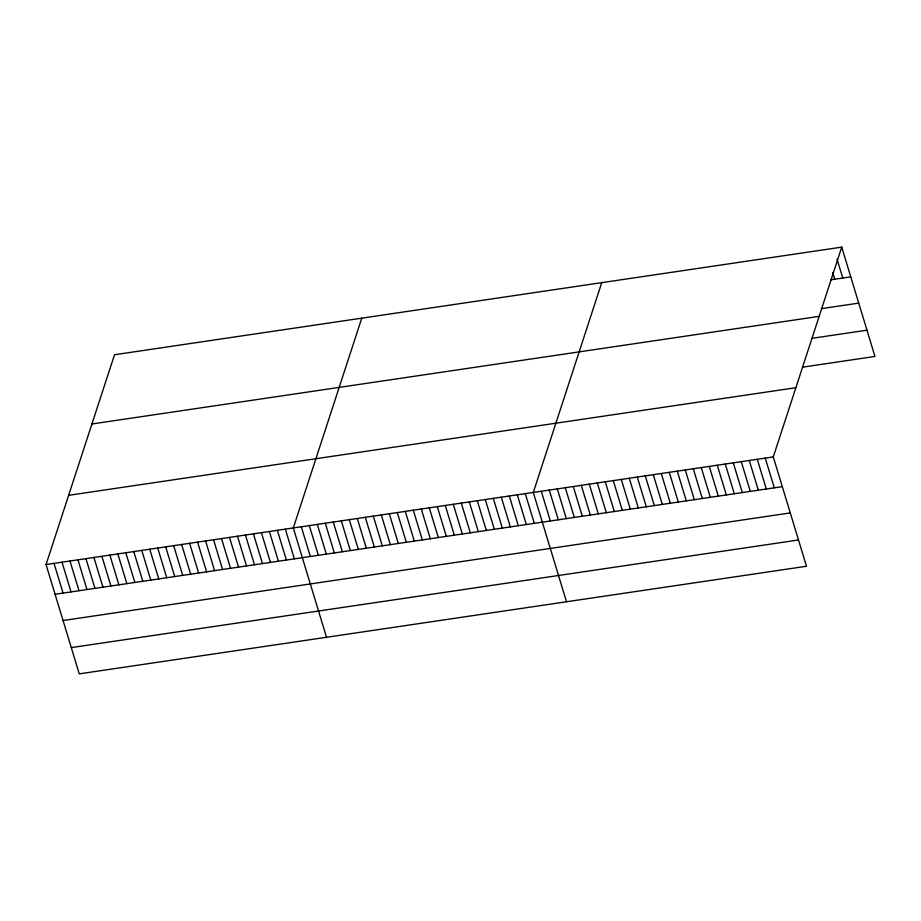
<?xml version="1.0" encoding="UTF-8"?>
<svg xmlns="http://www.w3.org/2000/svg" width="921" height="921" viewBox="0 0 921 921"><rect width="100%" height="100%" fill="white"/><g stroke="black" fill="none" stroke-linecap="round" stroke-linejoin="round"><path stroke-width="1.38" d="M841.736 247.139L773.272 456.931L806.485 566.254L79.264 673.861L46.05 564.55L114.515 354.746L841.736 247.139L874.95 356.45L802.951 367.111M361.769 318.159L293.304 527.952L326.518 637.274M601.747 282.643L533.294 492.447L566.507 601.77M830.765 279.811L850.762 276.853M821.417 308.65L858.74 303.124M91.916 423.982L819.149 316.364M812.31 338.272L866.972 330.19M68.638 495.314L795.871 387.695M46.05 564.55L773.272 456.931M55.076 594.264L782.309 486.656M63.065 620.535L790.287 512.916M71.285 647.601L798.507 539.982M837.016 259.123L842.761 278.038M832.711 272.466L834.771 279.224M765.27 458.117L774.308 487.831M757.281 459.303L766.307 489.016M749.28 460.488L758.305 490.202M741.278 461.663L750.304 491.388M733.277 462.849L742.303 492.574M725.276 464.034L734.302 493.748M717.275 465.22L726.312 494.934M709.274 466.406L718.311 496.12M701.284 467.592L710.31 497.305M693.283 468.766L702.309 498.491M685.282 469.952L694.307 499.677M677.28 471.138L686.306 500.851M669.279 472.323L678.305 502.037M661.278 473.509L670.315 503.223M653.277 474.683L662.314 504.409M645.287 475.869L654.313 505.594M637.286 477.055L646.312 506.769M629.285 478.241L638.311 507.955M621.284 479.427L630.309 509.14M613.282 480.612L622.32 510.326M605.281 481.787L614.319 511.512M597.292 482.972L606.317 512.698M589.29 484.158L598.316 513.872M581.289 485.344L590.315 515.058M573.288 486.53L582.314 516.244M565.287 487.716L574.313 517.429M557.286 488.89L566.323 518.615M549.284 490.076L558.322 519.801M541.295 491.261L550.321 520.975M525.292 493.633L534.318 523.347M517.291 494.807L526.317 524.533M509.29 495.993L518.316 525.718M501.289 497.179L510.326 526.893M493.288 498.365L502.325 528.078M485.298 499.55L494.324 529.264M477.297 500.736L486.323 530.45M469.296 501.91L478.321 531.636M461.294 503.096L470.32 532.822M453.293 504.282L462.33 533.996M445.292 505.468L454.329 535.182M437.302 506.654L446.328 536.367M429.301 507.828L438.327 537.553M421.3 509.014L430.326 538.739M413.299 510.199L422.325 539.925M405.298 511.385L414.323 541.099M397.296 512.571L406.334 542.285M389.295 513.757L398.333 543.471M381.306 514.931L390.331 544.656M373.304 516.117L382.33 545.842M365.303 517.303L374.329 547.016M357.302 518.488L366.328 548.202M349.301 519.674L358.327 549.388M341.3 520.86L350.337 550.574M333.298 522.034L342.336 551.76M325.309 523.22L334.335 552.945M317.308 524.406L326.333 554.12M309.306 525.592L318.332 555.305M301.305 526.777L310.331 556.491M285.326 529.138L294.363 558.851M277.359 530.323L286.385 560.037M269.381 531.498L278.407 561.211M261.403 532.683L270.429 562.397M253.425 533.858L262.45 563.571M245.447 535.043L254.484 564.757M237.48 536.218L246.506 565.931M229.502 537.404L238.527 567.117M221.524 538.578L230.549 568.303M213.545 539.764L222.571 569.477M205.567 540.938L214.605 570.663M197.589 542.124L206.626 571.837M189.622 543.298L198.648 573.023M181.644 544.484L190.67 574.197M173.666 545.658L182.692 575.383M165.688 546.844L174.714 576.558M157.71 548.018L166.747 577.743M149.743 549.204L158.769 578.918M141.765 550.378L150.791 580.103M133.787 551.564L142.813 581.278M125.809 552.738L134.834 582.463M117.83 553.924L126.868 583.638M109.864 555.098L118.89 584.823M101.886 556.284L110.911 585.998M93.907 557.458L102.933 587.184M85.929 558.644L94.955 588.358M77.951 559.83L86.988 589.544M69.973 561.004L79.01 590.718M62.006 562.19L71.032 591.904M54.028 563.364L63.054 593.078"/></g></svg>
